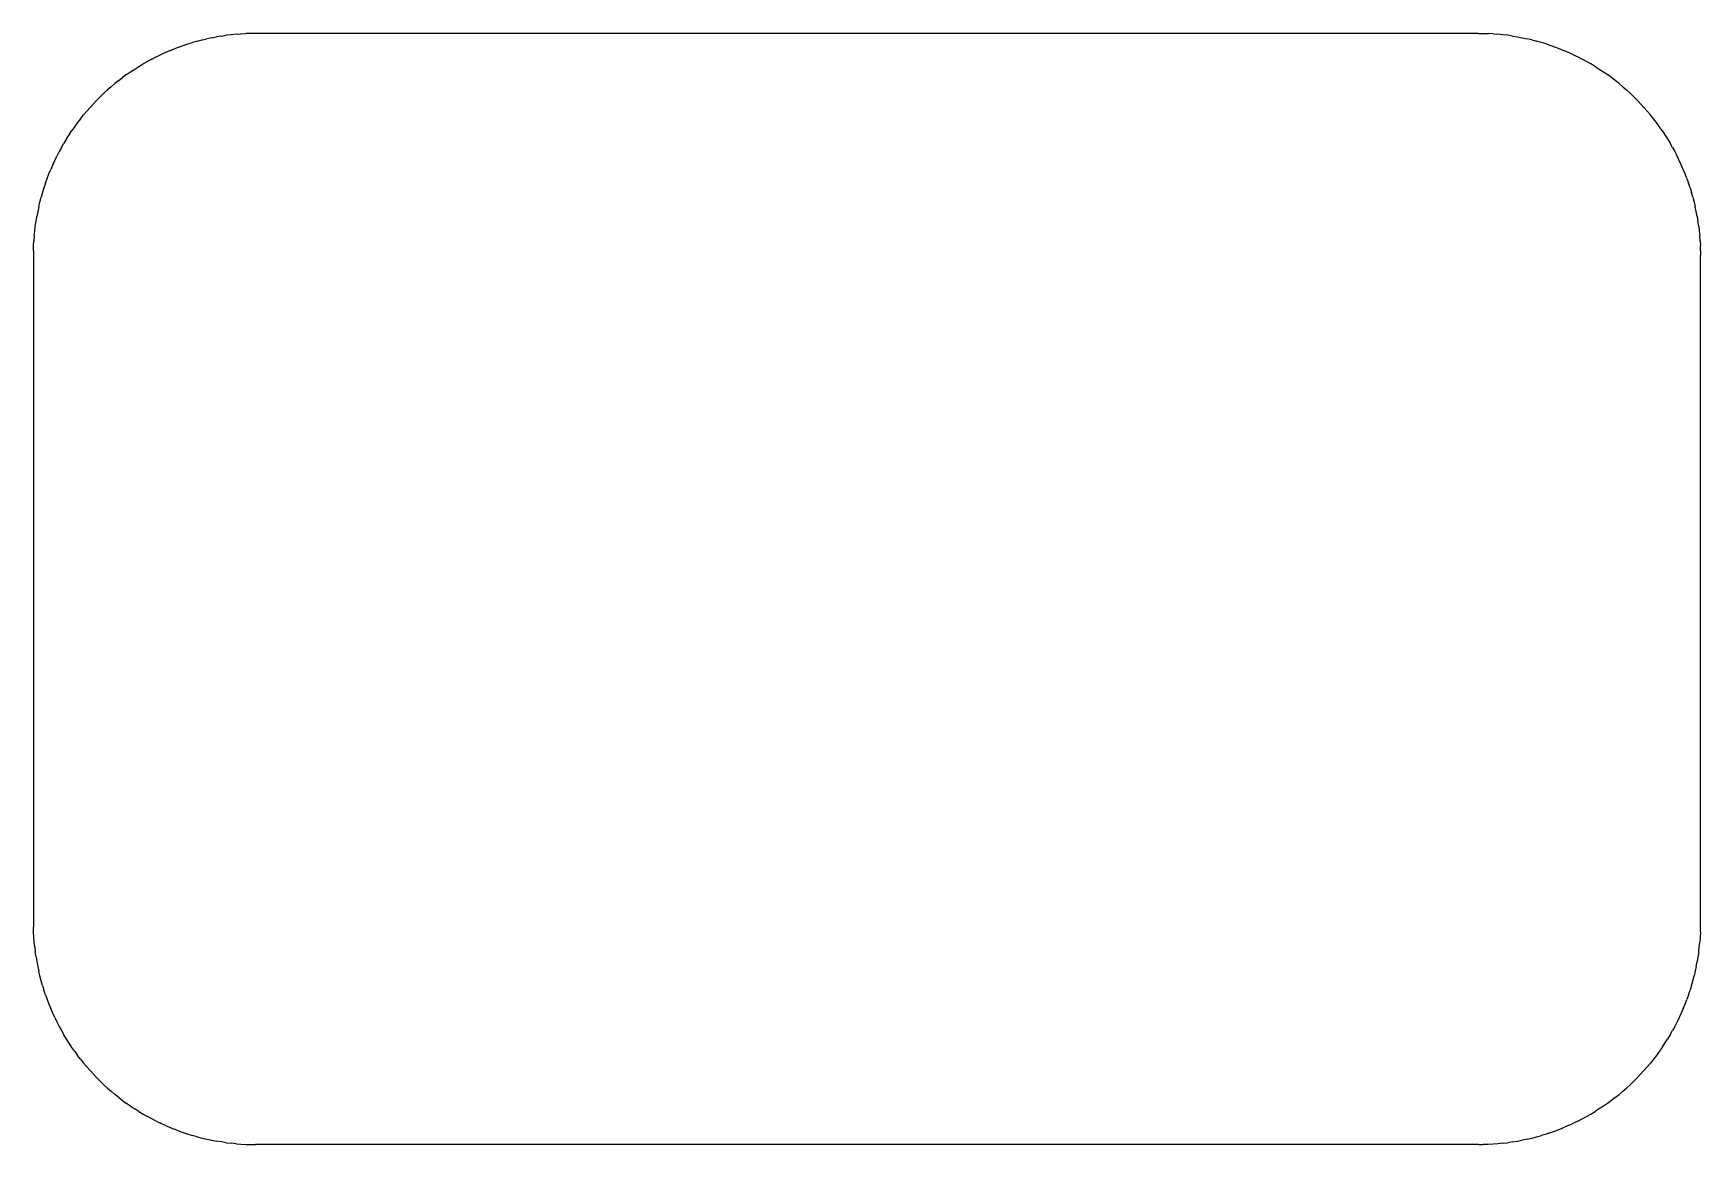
# Model space of a CAD drawing. Header units: millimetres. Extents: x 10 to 80, y 10 to 143.
# Drawn here: x 10 to 70, y 10 to 50 of the extents above; entities outside this region: 2.
import ezdxf

# ---------------------------------------------------------------- set-up
doc = ezdxf.new("R2010")
doc.units = ezdxf.units.MM
for name, color, linetype in [('Operation A', 7, 'Continuous'), ('Operation B', 5, 'Continuous'), ('Operation C', 1, 'Continuous')]:
    doc.layers.add(name, color=color, linetype=linetype)

msp = doc.modelspace()

# ---------------------------------------------------------------- linework, layer by layer
at = {"layer": 'Operation A'}
for p, q in [((16.072, 49.764), (16.244, 49.805)), ((16.418, 49.842), (16.244, 49.805)), ((16.418, 49.842), (16.591, 49.875)), ((16.766, 49.904), (16.591, 49.875)), ((16.766, 49.904), (16.941, 49.93)), ((17.117, 49.951), (16.941, 49.93)), ((17.293, 49.969), (17.117, 49.951)), ((17.293, 49.969), (17.469, 49.982)), ((17.469, 49.982), (17.646, 49.992)), ((17.823, 49.998), (17.646, 49.992)), ((18, 50), (17.823, 49.998)), ((62, 50), (18, 50)), ((62, 50), (62.177, 49.998)), ((62.177, 49.998), (62.354, 49.992)), ((62.531, 49.982), (62.354, 49.992)), ((62.531, 49.982), (62.707, 49.969)), ((62.883, 49.951), (62.707, 49.969)), ((63.059, 49.93), (62.883, 49.951)), ((63.234, 49.904), (63.059, 49.93)), ((63.234, 49.904), (63.409, 49.875)), ((63.409, 49.875), (63.582, 49.842)), ((63.582, 49.842), (63.756, 49.805)), ((63.928, 49.764), (63.756, 49.805)), ((14.415, 49.152), (14.575, 49.23)), ((14.735, 49.304), (14.575, 49.23)), ((14.898, 49.374), (14.735, 49.304)), ((14.898, 49.374), (15.062, 49.441)), ((15.062, 49.441), (15.227, 49.504)), ((15.227, 49.504), (15.394, 49.564)), ((15.394, 49.564), (15.562, 49.619)), ((15.562, 49.619), (15.731, 49.671)), ((15.901, 49.72), (15.731, 49.671)), ((15.901, 49.72), (16.072, 49.764)), ((63.928, 49.764), (64.099, 49.72)), ((64.269, 49.671), (64.099, 49.72)), ((64.438, 49.619), (64.269, 49.671)), ((64.438, 49.619), (64.606, 49.564)), ((64.606, 49.564), (64.773, 49.504)), ((64.773, 49.504), (64.938, 49.441)), ((64.938, 49.441), (65.102, 49.374)), ((65.265, 49.304), (65.102, 49.374)), ((65.425, 49.23), (65.265, 49.304)), ((65.425, 49.23), (65.585, 49.152)), ((13.355, 48.513), (13.5, 48.615)), ((13.5, 48.615), (13.648, 48.713)), ((13.648, 48.713), (13.797, 48.807)), ((13.797, 48.807), (13.949, 48.899)), ((14.103, 48.986), (13.949, 48.899)), ((14.258, 49.071), (14.103, 48.986)), ((14.258, 49.071), (14.415, 49.152)), ((65.585, 49.152), (65.742, 49.071)), ((65.897, 48.986), (65.742, 49.071)), ((66.051, 48.899), (65.897, 48.986)), ((66.203, 48.807), (66.051, 48.899)), ((66.203, 48.807), (66.352, 48.713)), ((66.352, 48.713), (66.5, 48.615)), ((66.5, 48.615), (66.645, 48.513)), ((12.798, 48.077), (12.665, 47.961)), ((12.933, 48.191), (12.798, 48.077)), ((13.072, 48.302), (12.933, 48.191)), ((13.072, 48.302), (13.212, 48.409)), ((13.355, 48.513), (13.212, 48.409)), ((66.788, 48.409), (66.645, 48.513)), ((66.928, 48.302), (66.788, 48.409)), ((67.067, 48.191), (66.928, 48.302)), ((67.202, 48.077), (67.067, 48.191)), ((67.202, 48.077), (67.335, 47.961)), ((12.159, 47.466), (12.039, 47.335)), ((12.281, 47.594), (12.159, 47.466)), ((12.281, 47.594), (12.406, 47.719)), ((12.534, 47.841), (12.406, 47.719)), ((12.665, 47.961), (12.534, 47.841)), ((67.335, 47.961), (67.466, 47.841)), ((67.594, 47.719), (67.466, 47.841)), ((67.594, 47.719), (67.719, 47.594)), ((67.719, 47.594), (67.841, 47.466)), ((67.961, 47.335), (67.841, 47.466)), ((11.698, 46.928), (11.591, 46.788)), ((11.698, 46.928), (11.809, 47.067)), ((11.923, 47.202), (11.809, 47.067)), ((12.039, 47.335), (11.923, 47.202)), ((67.961, 47.335), (68.077, 47.202)), ((68.191, 47.067), (68.077, 47.202)), ((68.302, 46.928), (68.191, 47.067)), ((68.409, 46.788), (68.302, 46.928)), ((11.193, 46.203), (11.101, 46.051)), ((11.193, 46.203), (11.287, 46.352)), ((11.287, 46.352), (11.385, 46.5)), ((11.487, 46.645), (11.385, 46.5)), ((11.591, 46.788), (11.487, 46.645)), ((68.513, 46.645), (68.409, 46.788)), ((68.615, 46.5), (68.513, 46.645)), ((68.615, 46.5), (68.713, 46.352)), ((68.713, 46.352), (68.807, 46.203)), ((68.807, 46.203), (68.899, 46.051)), ((10.929, 45.742), (10.848, 45.585)), ((11.014, 45.897), (10.929, 45.742)), ((11.014, 45.897), (11.101, 46.051)), ((68.986, 45.897), (68.899, 46.051)), ((68.986, 45.897), (69.071, 45.742)), ((69.071, 45.742), (69.152, 45.585)), ((10.559, 44.938), (10.626, 45.102)), ((10.696, 45.265), (10.626, 45.102)), ((10.696, 45.265), (10.77, 45.425)), ((10.77, 45.425), (10.848, 45.585)), ((69.23, 45.425), (69.152, 45.585)), ((69.304, 45.265), (69.23, 45.425)), ((69.374, 45.102), (69.304, 45.265)), ((69.441, 44.938), (69.374, 45.102)), ((10.381, 44.438), (10.329, 44.269)), ((10.436, 44.606), (10.381, 44.438)), ((10.436, 44.606), (10.496, 44.773)), ((10.496, 44.773), (10.559, 44.938)), ((69.504, 44.773), (69.441, 44.938)), ((69.504, 44.773), (69.564, 44.606)), ((69.619, 44.438), (69.564, 44.606)), ((69.619, 44.438), (69.671, 44.269)), ((10.195, 43.756), (10.236, 43.928)), ((10.236, 43.928), (10.28, 44.099)), ((10.329, 44.269), (10.28, 44.099)), ((69.72, 44.099), (69.671, 44.269)), ((69.72, 44.099), (69.764, 43.928)), ((69.764, 43.928), (69.805, 43.756)), ((10.07, 43.059), (10.096, 43.234)), ((10.096, 43.234), (10.125, 43.409)), ((10.158, 43.582), (10.125, 43.409)), ((10.195, 43.756), (10.158, 43.582)), ((69.842, 43.582), (69.805, 43.756)), ((69.875, 43.409), (69.842, 43.582)), ((69.875, 43.409), (69.904, 43.234)), ((69.93, 43.059), (69.904, 43.234)), ((10.031, 42.707), (10.018, 42.531)), ((10.031, 42.707), (10.049, 42.883)), ((10.049, 42.883), (10.07, 43.059)), ((69.93, 43.059), (69.951, 42.883)), ((69.951, 42.883), (69.969, 42.707)), ((69.982, 42.531), (69.969, 42.707)), ((10.002, 42.177), (10, 42)), ((10, 42), (10, 18)), ((10.002, 42.177), (10.008, 42.354)), ((10.008, 42.354), (10.018, 42.531)), ((69.982, 42.531), (69.992, 42.354)), ((69.998, 42.177), (69.992, 42.354)), ((69.998, 42.177), (70, 42)), ((70, 18), (70, 42)), ((10, 18), (10.002, 17.823)), ((69.998, 17.823), (70, 18)), ((10.008, 17.646), (10.002, 17.823)), ((10.018, 17.469), (10.008, 17.646)), ((10.031, 17.293), (10.018, 17.469)), ((69.982, 17.469), (69.969, 17.293)), ((69.992, 17.646), (69.982, 17.469)), ((69.992, 17.646), (69.998, 17.823)), ((10.049, 17.117), (10.031, 17.293)), ((10.049, 17.117), (10.07, 16.941)), ((10.096, 16.766), (10.07, 16.941)), ((69.93, 16.941), (69.904, 16.766)), ((69.93, 16.941), (69.951, 17.117)), ((69.951, 17.117), (69.969, 17.293)), ((10.096, 16.766), (10.125, 16.591)), ((10.125, 16.591), (10.158, 16.418)), ((10.158, 16.418), (10.195, 16.244)), ((10.236, 16.072), (10.195, 16.244)), ((69.805, 16.244), (69.764, 16.072)), ((69.842, 16.418), (69.805, 16.244)), ((69.842, 16.418), (69.875, 16.591)), ((69.904, 16.766), (69.875, 16.591)), ((10.28, 15.901), (10.236, 16.072)), ((10.329, 15.731), (10.28, 15.901)), ((10.329, 15.731), (10.381, 15.562)), ((69.671, 15.731), (69.619, 15.562)), ((69.671, 15.731), (69.72, 15.901)), ((69.72, 15.901), (69.764, 16.072)), ((10.436, 15.394), (10.381, 15.562)), ((10.436, 15.394), (10.496, 15.227)), ((10.496, 15.227), (10.559, 15.062)), ((10.559, 15.062), (10.626, 14.898)), ((69.374, 14.898), (69.441, 15.062)), ((69.441, 15.062), (69.504, 15.227)), ((69.564, 15.394), (69.504, 15.227)), ((69.564, 15.394), (69.619, 15.562)), ((10.696, 14.735), (10.626, 14.898)), ((10.77, 14.575), (10.696, 14.735)), ((10.77, 14.575), (10.848, 14.415)), ((10.848, 14.415), (10.929, 14.258)), ((69.152, 14.415), (69.071, 14.258)), ((69.23, 14.575), (69.152, 14.415)), ((69.304, 14.735), (69.23, 14.575)), ((69.374, 14.898), (69.304, 14.735)), ((10.929, 14.258), (11.014, 14.103)), ((11.014, 14.103), (11.101, 13.949)), ((11.193, 13.797), (11.101, 13.949)), ((68.899, 13.949), (68.807, 13.797)), ((68.899, 13.949), (68.986, 14.103)), ((69.071, 14.258), (68.986, 14.103)), ((11.287, 13.648), (11.193, 13.797)), ((11.385, 13.5), (11.287, 13.648)), ((11.487, 13.355), (11.385, 13.5)), ((11.487, 13.355), (11.591, 13.212)), ((11.698, 13.072), (11.591, 13.212)), ((68.409, 13.212), (68.302, 13.072)), ((68.513, 13.355), (68.409, 13.212)), ((68.615, 13.5), (68.513, 13.355)), ((68.615, 13.5), (68.713, 13.648)), ((68.713, 13.648), (68.807, 13.797)), ((11.698, 13.072), (11.809, 12.933)), ((11.923, 12.798), (11.809, 12.933)), ((11.923, 12.798), (12.039, 12.665)), ((12.159, 12.534), (12.039, 12.665)), ((67.961, 12.665), (67.841, 12.534)), ((67.961, 12.665), (68.077, 12.798)), ((68.077, 12.798), (68.191, 12.933)), ((68.302, 13.072), (68.191, 12.933)), ((12.281, 12.406), (12.159, 12.534)), ((12.281, 12.406), (12.406, 12.281)), ((12.534, 12.159), (12.406, 12.281)), ((12.665, 12.039), (12.534, 12.159)), ((12.665, 12.039), (12.798, 11.923)), ((67.202, 11.923), (67.335, 12.039)), ((67.466, 12.159), (67.335, 12.039)), ((67.466, 12.159), (67.594, 12.281)), ((67.594, 12.281), (67.719, 12.406)), ((67.719, 12.406), (67.841, 12.534)), ((12.798, 11.923), (12.933, 11.809)), ((13.072, 11.698), (12.933, 11.809)), ((13.072, 11.698), (13.212, 11.591)), ((13.212, 11.591), (13.355, 11.487)), ((13.5, 11.385), (13.355, 11.487)), ((66.645, 11.487), (66.5, 11.385)), ((66.788, 11.591), (66.645, 11.487)), ((66.928, 11.698), (66.788, 11.591)), ((66.928, 11.698), (67.067, 11.809)), ((67.067, 11.809), (67.202, 11.923)), ((13.5, 11.385), (13.648, 11.287)), ((13.797, 11.193), (13.648, 11.287)), ((13.797, 11.193), (13.949, 11.101)), ((13.949, 11.101), (14.103, 11.014)), ((14.258, 10.929), (14.103, 11.014)), ((14.415, 10.848), (14.258, 10.929)), ((14.415, 10.848), (14.575, 10.77)), ((65.585, 10.848), (65.425, 10.77)), ((65.585, 10.848), (65.742, 10.929)), ((65.742, 10.929), (65.897, 11.014)), ((65.897, 11.014), (66.051, 11.101)), ((66.051, 11.101), (66.203, 11.193)), ((66.352, 11.287), (66.203, 11.193)), ((66.5, 11.385), (66.352, 11.287)), ((14.735, 10.696), (14.575, 10.77)), ((14.735, 10.696), (14.898, 10.626)), ((14.898, 10.626), (15.062, 10.559)), ((15.227, 10.496), (15.062, 10.559)), ((15.227, 10.496), (15.394, 10.436)), ((15.394, 10.436), (15.562, 10.381)), ((15.562, 10.381), (15.731, 10.329)), ((15.901, 10.28), (15.731, 10.329)), ((15.901, 10.28), (16.072, 10.236)), ((16.072, 10.236), (16.244, 10.195)), ((63.756, 10.195), (63.928, 10.236)), ((63.928, 10.236), (64.099, 10.28)), ((64.099, 10.28), (64.269, 10.329)), ((64.438, 10.381), (64.269, 10.329)), ((64.606, 10.436), (64.438, 10.381)), ((64.606, 10.436), (64.773, 10.496)), ((64.773, 10.496), (64.938, 10.559)), ((64.938, 10.559), (65.102, 10.626)), ((65.265, 10.696), (65.102, 10.626)), ((65.265, 10.696), (65.425, 10.77)), ((16.244, 10.195), (16.418, 10.158)), ((16.418, 10.158), (16.591, 10.125)), ((16.766, 10.096), (16.591, 10.125)), ((16.941, 10.07), (16.766, 10.096)), ((16.941, 10.07), (17.117, 10.049)), ((17.293, 10.031), (17.117, 10.049)), ((17.293, 10.031), (17.469, 10.018)), ((17.469, 10.018), (17.646, 10.008)), ((17.646, 10.008), (17.823, 10.002)), ((17.823, 10.002), (18, 10)), ((62, 10), (18, 10)), ((62, 10), (62.177, 10.002)), ((62.354, 10.008), (62.177, 10.002)), ((62.531, 10.018), (62.354, 10.008)), ((62.707, 10.031), (62.531, 10.018)), ((62.883, 10.049), (62.707, 10.031)), ((62.883, 10.049), (63.059, 10.07)), ((63.234, 10.096), (63.059, 10.07)), ((63.234, 10.096), (63.409, 10.125)), ((63.409, 10.125), (63.582, 10.158)), ((63.756, 10.195), (63.582, 10.158))]:
    msp.add_line(p, q, dxfattribs=at)
at = {"layer": 'Operation B'}
msp.add_line((20, 120), (80, 120), dxfattribs=at)
at = {"layer": 'Operation C'}
msp.add_circle((40, 140), 3, dxfattribs=at)

doc.saveas('drawing.dxf')
